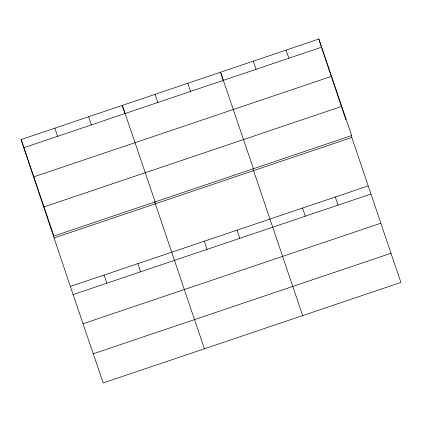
<?xml version="1.0" encoding="UTF-8"?>
<svg xmlns="http://www.w3.org/2000/svg" width="422" height="422" viewBox="0 0 422 422"><rect width="100%" height="100%" fill="white"/><g stroke="black" fill="none" stroke-linecap="round" stroke-linejoin="round"><path stroke-width="0.63" d="M21.1 139.55L318.816 39.051L351.668 135.562L53.953 236.056L21.1 139.55L70.332 286.438L103.184 382.949L400.9 282.45L351.173 135.594M23.869 147.689L321.59 47.195M33.797 176.855L331.518 76.356M44.025 206.896L341.741 106.397M54.085 237.966L351.8 137.466M70.332 286.438L368.047 185.944M73.101 294.582L370.817 194.083M83.028 323.743L380.744 223.243M93.257 353.789L390.972 253.29M286.069 50.107L288.838 58.247M335.295 196.995L338.069 205.139M253.316 61.164L256.091 69.303M302.548 208.051L305.322 216.196M253.427 168.726L220.569 72.215L223.486 80.918M302.653 315.614L252.926 168.758M187.822 83.271L190.591 91.41M237.048 230.159L239.823 238.303M155.074 94.328L157.844 102.467M204.301 241.215L207.075 249.36M155.18 201.89L122.322 105.379L125.033 113.46M204.406 348.778L154.679 201.922M88.583 116.767L91.352 124.912M137.809 263.66L140.584 271.805M54.839 128.161L57.614 136.301M104.07 275.049L106.84 283.194M318.816 39.051L326.728 62.667M326.939 63.289L335.063 87.523M335.274 88.151L343.429 112.495M343.64 113.122L345.94 119.99"/></g></svg>
